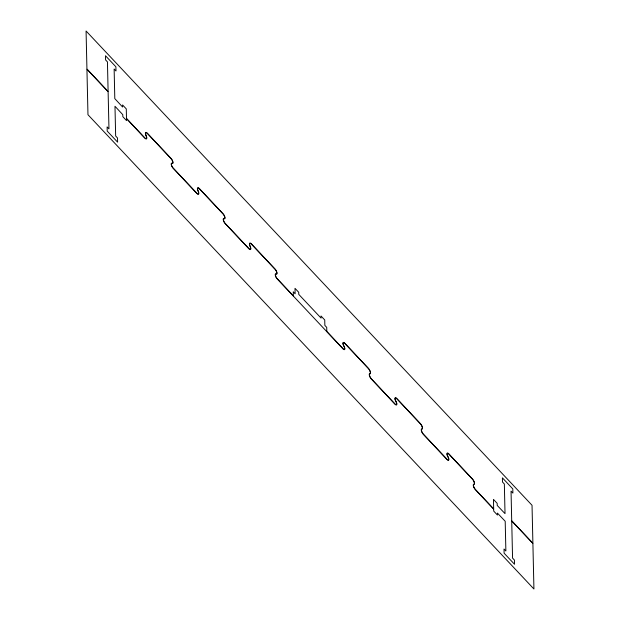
<?xml version="1.0" encoding="UTF-8"?>
<svg xmlns="http://www.w3.org/2000/svg" width="620" height="620" viewBox="0 0 620 620"><rect width="100%" height="100%" fill="white"/><g stroke="black" fill="none" stroke-linecap="round" stroke-linejoin="round"><path stroke-width="0.93" d="M370.132 373.411L369.466 373.682A3.526 1.294 61.3 0 0 371.318 378.99L394.994 404.17A3.309 1.209 61.3 0 0 396.692 404.775A3.309 1.209 61.3 0 0 396.389 402.225L395.529 400.481A2.984 1.093 61.3 0 1 395.258 398.18A2.984 1.093 61.3 0 1 396.785 398.722L420.461 423.902A3.208 1.178 61.3 0 1 422.143 428.722L421.476 428.993A3.526 1.294 61.3 0 0 423.328 434.31L447.005 459.482A3.309 1.209 61.3 0 0 448.702 460.087A3.309 1.209 61.3 0 0 448.4 457.537L447.539 455.793A2.984 1.093 61.3 0 1 447.268 453.491A2.984 1.093 61.3 0 1 448.795 454.034L472.471 479.214A3.208 1.178 61.3 0 1 474.153 484.042L473.486 484.305A3.526 1.294 61.3 0 0 475.339 489.622L493.675 509.121L493.721 511.105L497.442 515.057L497.395 513.073L505.199 521.265L505.874 550.986L504.014 549.01L504.107 553.195L514.515 564.262L514.422 560.077L512.562 558.101L511.717 520.947L532.898 543.476L533.929 589L87.97 114.723L86.932 69.2L108.12 91.729L108.965 128.875L107.105 126.899L107.198 131.083L117.606 142.15L117.506 137.966L115.653 135.989L114.979 106.268L122.783 114.677L122.83 116.661L126.542 120.613L126.503 118.629L144.832 138.128A3.526 1.294 61.3 0 0 146.529 136.594L145.824 134.858A3.208 1.178 61.3 0 1 147.366 133.463L171.035 158.642A2.984 1.093 61.3 0 1 172.624 161.409A2.984 1.093 61.3 0 1 172.445 163.231L171.616 163.176A3.309 1.209 61.3 0 0 171.422 165.199A3.309 1.209 61.3 0 0 173.174 168.268L196.842 193.44A3.526 1.294 61.3 0 0 198.547 191.906L197.834 190.169A3.208 1.178 61.3 0 1 199.376 188.775L223.045 213.954A2.984 1.093 61.3 0 1 224.634 216.721A2.984 1.093 61.3 0 1 224.456 218.542L223.626 218.496A3.309 1.209 61.3 0 0 223.433 220.511A3.309 1.209 61.3 0 0 225.184 223.58L248.86 248.752A3.526 1.294 61.3 0 0 250.558 247.217L249.845 245.481A3.208 1.178 61.3 0 1 251.387 244.086L275.055 269.266A2.984 1.093 61.3 0 1 276.644 272.033A2.984 1.093 61.3 0 1 276.466 273.854L275.637 273.808A3.309 1.209 61.3 0 0 275.443 275.822A3.309 1.209 61.3 0 0 277.194 278.892L342.984 348.858A3.309 1.209 61.3 0 0 344.681 349.463A3.309 1.209 61.3 0 0 344.379 346.913L343.519 345.162A2.984 1.093 61.3 0 1 343.248 342.868A2.984 1.093 61.3 0 1 344.774 343.41L368.451 368.59A3.208 1.178 61.3 0 1 370.132 373.411M370.295 373.69L369.629 373.961A3.208 1.178 61.3 0 0 371.318 378.781L394.987 403.961A2.984 1.093 61.3 0 0 396.521 404.504A2.984 1.093 61.3 0 0 396.25 402.202L395.389 400.458A3.309 1.209 61.3 0 1 395.087 397.908A3.309 1.209 61.3 0 1 396.785 398.513L420.453 423.693A3.526 1.294 61.3 0 1 422.305 429.001L421.646 429.272A3.208 1.178 61.3 0 0 423.328 434.101L446.997 459.273A2.984 1.093 61.3 0 0 448.531 459.815A2.984 1.093 61.3 0 0 448.26 457.521L447.4 455.77A3.309 1.209 61.3 0 1 447.097 453.22A3.309 1.209 61.3 0 1 448.795 453.825L472.463 479.004A3.526 1.294 61.3 0 1 474.315 484.313L473.657 484.584A3.208 1.178 61.3 0 0 475.339 489.413L493.675 508.911L493.458 499.387L497.17 503.339L497.225 505.432L505.021 513.624L504.347 484.011L502.495 482.035L502.394 477.85L512.802 488.917L512.895 493.101L511.043 491.125L511.709 520.738L532.898 543.267L532.03 505.277L86.072 31L86.932 68.99L108.112 91.52L107.438 61.899L105.586 59.923L105.485 55.738L115.894 66.805L115.987 70.99L114.134 69.014L114.801 98.634L122.613 107.035L122.566 104.943L126.279 108.895L126.496 118.42L144.832 137.919A3.208 1.178 61.3 0 0 146.374 136.524L145.661 134.788A3.526 1.294 61.3 0 1 147.358 133.254L171.035 158.433A3.309 1.209 61.3 0 1 172.786 161.494A3.309 1.209 61.3 0 1 172.593 163.517L171.763 163.463A2.984 1.093 61.3 0 0 171.585 165.284A2.984 1.093 61.3 0 0 173.166 168.059L196.842 193.231A3.208 1.178 61.3 0 0 198.385 191.836L197.672 190.1A3.526 1.294 61.3 0 1 199.369 188.565L223.045 213.745A3.309 1.209 61.3 0 1 224.797 216.806A3.309 1.209 61.3 0 1 224.603 218.829L223.774 218.775A2.984 1.093 61.3 0 0 223.595 220.604A2.984 1.093 61.3 0 0 225.176 223.371L248.853 248.542A3.208 1.178 61.3 0 0 250.395 247.147L249.682 245.412A3.526 1.294 61.3 0 1 251.379 243.877L275.055 269.057A3.309 1.209 61.3 0 1 276.807 272.126A3.309 1.209 61.3 0 1 276.613 274.141L275.784 274.094A2.984 1.093 61.3 0 0 275.606 275.916A2.984 1.093 61.3 0 0 277.187 278.682L293.361 295.88L293.268 291.795L295.128 293.772L295.004 288.331L298.716 292.284L298.762 294.376L321.067 318.091L321.021 315.999L324.733 319.951L324.857 325.392L326.717 327.368L326.81 331.452L342.976 348.649A2.984 1.093 61.3 0 0 344.511 349.192A2.984 1.093 61.3 0 0 344.24 346.89L343.372 345.146A3.309 1.209 61.3 0 1 343.077 342.596A3.309 1.209 61.3 0 1 344.774 343.201L368.443 368.381A3.526 1.294 61.3 0 1 370.295 373.69"/></g></svg>
